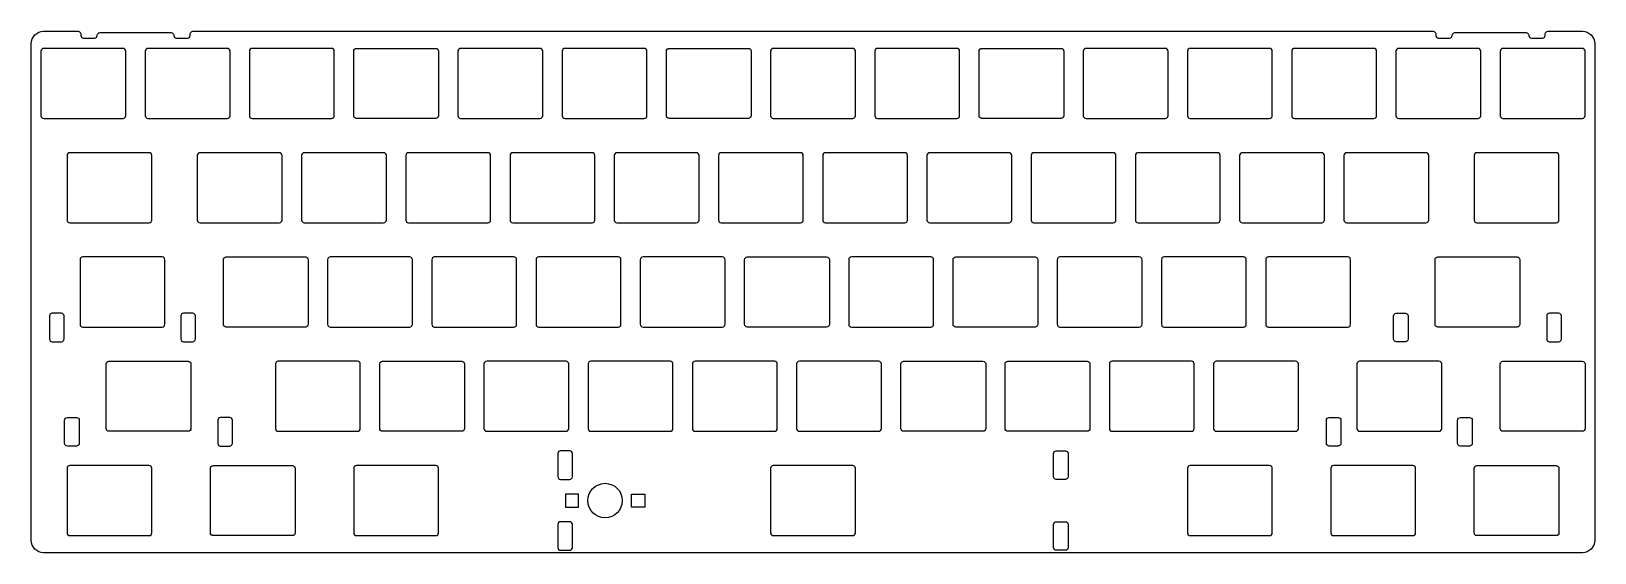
# Model space of a CAD drawing. Header units: millimetres. Extents: x -143 to 143, y -48 to 48.
import ezdxf

# ---------------------------------------------------------------- set-up
doc = ezdxf.new("R2010")
doc.units = ezdxf.units.MM
doc.layers.get('0').update_dxf_attribs({"linetype": 'CONTINUOUS'})

msp = doc.modelspace()

# ---------------------------------------------------------------- linework, layer by layer
for points in [[(142.875, 45.375), (142.875, -45.375, -0.414213562), (140.625, -47.625), (-140.625, -47.625, -0.414213562), (-142.875, -45.375), (-142.875, 45.375, -0.414213562), (-140.625, 47.625), (-134.325, 47.625, -0.414213562), (-133.825, 47.125), (-133.825, 46.875, 0.414213562), (-133.325, 46.375), (-131.325, 46.375, 0.414213562), (-130.825, 46.875, -0.414213562), (-130.325, 47.375), (-117.325, 47.375, -0.414213562), (-116.825, 46.875, 0.414213562), (-116.325, 46.375), (-114.325, 46.375, 0.414213562), (-113.825, 46.875), (-113.825, 47.125, -0.414213562), (-113.325, 47.625), (113.325, 47.625, -0.414213562), (113.825, 47.125), (113.825, 46.875, 0.414213562), (114.325, 46.375), (116.325, 46.375, 0.414213562), (116.825, 46.875, -0.414213562), (117.325, 47.375), (130.325, 47.375, -0.414213562), (130.825, 46.875, 0.414213562), (131.325, 46.375), (133.325, 46.375, 0.414213562), (133.825, 46.875), (133.825, 47.125, -0.414213562), (134.325, 47.625), (140.625, 47.625, -0.414213562)], [(-140.6, 44.5, 0.414213562), (-141.1, 44), (-141.1, 32.2, 0.414213562), (-140.6, 31.7), (-126.1, 31.7, 0.414213562), (-125.6, 32.2), (-125.6, 44, 0.414213562), (-126.1, 44.5)], [(-122.05, 32.2, 0.414213562), (-121.55, 31.7), (-107.05, 31.7, 0.414213562), (-106.55, 32.2), (-106.55, 44, 0.414213562), (-107.05, 44.5), (-121.55, 44.5, 0.414213562), (-122.05, 44)], [(-102.5, 44.5, 0.414213562), (-103, 44), (-103, 32.2, 0.414213562), (-102.5, 31.7), (-88, 31.7, 0.414213562), (-87.5, 32.2), (-87.5, 44, 0.414213562), (-88, 44.5)], [(-83.45, 44.5), (-68.95, 44.5, -0.414213562), (-68.45, 44), (-68.45, 32.2, -0.414213562), (-68.95, 31.7), (-83.45, 31.7, -0.414213562), (-83.95, 32.2), (-83.95, 44, -0.414213562)], [(-64.4, 31.7), (-49.9, 31.7, 0.414213562), (-49.4, 32.2), (-49.4, 44, 0.414213562), (-49.9, 44.5), (-64.4, 44.5, 0.414213562), (-64.9, 44), (-64.9, 32.2, 0.414213562)], [(-30.85, 31.7, 0.414213562), (-30.35, 32.2), (-30.35, 44, 0.414213562), (-30.85, 44.5), (-45.35, 44.5, 0.414213562), (-45.85, 44), (-45.85, 32.2, 0.414213562), (-45.35, 31.7)], [(-11.3, 44), (-11.3, 32.2, -0.414213562), (-11.8, 31.7), (-26.3, 31.7, -0.414213562), (-26.8, 32.2), (-26.8, 44, -0.414213562), (-26.3, 44.5), (-11.8, 44.5, -0.414213562)], [(7.75, 44, 0.414213562), (7.25, 44.5), (-7.25, 44.5, 0.414213562), (-7.75, 44), (-7.75, 32.2, 0.414213562), (-7.25, 31.7), (7.25, 31.7, 0.414213562), (7.75, 32.2)], [(26.8, 44, 0.414213562), (26.3, 44.5), (11.8, 44.5, 0.414213562), (11.3, 44), (11.3, 32.2, 0.414213562), (11.8, 31.7), (26.3, 31.7, 0.414213562), (26.8, 32.2)], [(45.85, 44), (45.85, 32.2, -0.414213562), (45.35, 31.7), (30.85, 31.7, -0.414213562), (30.35, 32.2), (30.35, 44, -0.414213562), (30.85, 44.5), (45.35, 44.5, -0.414213562)], [(64.9, 44, 0.414213562), (64.4, 44.5), (49.9, 44.5, 0.414213562), (49.4, 44), (49.4, 32.2, 0.414213562), (49.9, 31.7), (64.4, 31.7, 0.414213562), (64.9, 32.2)], [(68.95, 44.5, 0.414213562), (68.45, 44), (68.45, 32.2, 0.414213562), (68.95, 31.7), (83.45, 31.7, 0.414213562), (83.95, 32.2), (83.95, 44, 0.414213562), (83.45, 44.5)], [(88, 31.7), (102.5, 31.7, 0.414213562), (103, 32.2), (103, 44, 0.414213562), (102.5, 44.5), (88, 44.5, 0.414213562), (87.5, 44), (87.5, 32.2, 0.414213562)], [(107.05, 31.7), (121.55, 31.7, 0.414213562), (122.05, 32.2), (122.05, 44, 0.414213562), (121.55, 44.5), (107.05, 44.5, 0.414213562), (106.55, 44), (106.55, 32.2, 0.414213562)], [(125.6, 44), (125.6, 32.2, 0.414213562), (126.1, 31.7), (140.6, 31.7, 0.414213562), (141.1, 32.2), (141.1, 44, 0.414213562), (140.6, 44.5), (126.1, 44.5, 0.414213562)], [(-136.3375, 13.15, 0.414213562), (-135.8375, 12.65), (-121.3375, 12.65, 0.414213562), (-120.8375, 13.15), (-120.8375, 24.95, 0.414213562), (-121.3375, 25.45), (-135.8375, 25.45, 0.414213562), (-136.3375, 24.95)], [(-97.525, 12.65, 0.414213562), (-97.025, 13.15), (-97.025, 24.95, 0.414213562), (-97.525, 25.45), (-112.025, 25.45, 0.414213562), (-112.525, 24.95), (-112.525, 13.15, 0.414213562), (-112.025, 12.65)], [(-93.475, 13.15, 0.414213562), (-92.975, 12.65), (-78.475, 12.65, 0.414213562), (-77.975, 13.15), (-77.975, 24.95, 0.414213562), (-78.475, 25.45), (-92.975, 25.45, 0.414213562), (-93.475, 24.95)], [(-59.425, 12.65, 0.414213562), (-58.925, 13.15), (-58.925, 24.95, 0.414213562), (-59.425, 25.45), (-73.925, 25.45, 0.414213562), (-74.425, 24.95), (-74.425, 13.15, 0.414213562), (-73.925, 12.65)], [(-55.375, 13.15, 0.414213562), (-54.875, 12.65), (-40.375, 12.65, 0.414213562), (-39.875, 13.15), (-39.875, 24.95, 0.414213562), (-40.375, 25.45), (-54.875, 25.45, 0.414213562), (-55.375, 24.95)], [(-35.825, 25.45, 0.414213562), (-36.325, 24.95), (-36.325, 13.15, 0.414213562), (-35.825, 12.65), (-21.325, 12.65, 0.414213562), (-20.825, 13.15), (-20.825, 24.95, 0.414213562), (-21.325, 25.45)], [(-17.275, 24.95), (-17.275, 13.15, 0.414213562), (-16.775, 12.65), (-2.275, 12.65, 0.414213562), (-1.775, 13.15), (-1.775, 24.95, 0.414213562), (-2.275, 25.45), (-16.775, 25.45, 0.414213562)], [(1.775, 13.15, 0.414213562), (2.275, 12.65), (16.775, 12.65, 0.414213562), (17.275, 13.15), (17.275, 24.95, 0.414213562), (16.775, 25.45), (2.275, 25.45, 0.414213562), (1.775, 24.95)], [(21.325, 25.45, 0.414213562), (20.825, 24.95), (20.825, 13.15, 0.414213562), (21.325, 12.65), (35.825, 12.65, 0.414213562), (36.325, 13.15), (36.325, 24.95, 0.414213562), (35.825, 25.45)], [(39.875, 24.95), (39.875, 13.15, 0.414213562), (40.375, 12.65), (54.875, 12.65, 0.414213562), (55.375, 13.15), (55.375, 24.95, 0.414213562), (54.875, 25.45), (40.375, 25.45, 0.414213562)], [(59.425, 12.65), (73.925, 12.65, 0.414213562), (74.425, 13.15), (74.425, 24.95, 0.414213562), (73.925, 25.45), (59.425, 25.45, 0.414213562), (58.925, 24.95), (58.925, 13.15, 0.414213562)], [(78.475, 12.65), (92.975, 12.65, 0.414213562), (93.475, 13.15), (93.475, 24.95, 0.414213562), (92.975, 25.45), (78.475, 25.45, 0.414213562), (77.975, 24.95), (77.975, 13.15, 0.414213562)], [(97.525, 12.65), (112.025, 12.65, 0.414213562), (112.525, 13.15), (112.525, 24.95, 0.414213562), (112.025, 25.45), (97.525, 25.45, 0.414213562), (97.025, 24.95), (97.025, 13.15, 0.414213562)], [(135.8375, 12.65, 0.414213562), (136.3375, 13.15), (136.3375, 24.95, 0.414213562), (135.8375, 25.45), (121.3375, 25.45, 0.414213562), (120.8375, 24.95), (120.8375, 13.15, 0.414213562), (121.3375, 12.65)], [(-133.45625, 6.4, 0.414213562), (-133.95625, 5.9), (-133.95625, -5.9, 0.414213562), (-133.45625, -6.4), (-118.95625, -6.4, 0.414213562), (-118.45625, -5.9), (-118.45625, 5.9, 0.414213562), (-118.95625, 6.4)], [(-107.2625, 6.4), (-92.7625, 6.4, -0.414213562), (-92.2625, 5.9), (-92.2625, -5.9, -0.414213562), (-92.7625, -6.4), (-107.2625, -6.4, -0.414213562), (-107.7625, -5.9), (-107.7625, 5.9, -0.414213562)], [(-88.7125, 5.9), (-88.7125, -5.9, 0.414213562), (-88.2125, -6.4), (-73.7125, -6.4, 0.414213562), (-73.2125, -5.9), (-73.2125, 5.9, 0.414213562), (-73.7125, 6.4), (-88.2125, 6.4, 0.414213562)], [(-69.1625, -6.4), (-54.6625, -6.4, 0.414213562), (-54.1625, -5.9), (-54.1625, 5.9, 0.414213562), (-54.6625, 6.4), (-69.1625, 6.4, 0.414213562), (-69.6625, 5.9), (-69.6625, -5.9, 0.414213562)], [(-50.6125, -5.9, 0.414213562), (-50.1125, -6.4), (-35.6125, -6.4, 0.414213562), (-35.1125, -5.9), (-35.1125, 5.9, 0.414213562), (-35.6125, 6.4), (-50.1125, 6.4, 0.414213562), (-50.6125, 5.9)], [(-16.0625, 5.9, 0.414213562), (-16.5625, 6.4), (-31.0625, 6.4, 0.414213562), (-31.5625, 5.9), (-31.5625, -5.9, 0.414213562), (-31.0625, -6.4), (-16.5625, -6.4, 0.414213562), (-16.0625, -5.9)], [(-12.0125, 6.4), (2.4875, 6.4, -0.414213562), (2.9875, 5.9), (2.9875, -5.9, -0.414213562), (2.4875, -6.4), (-12.0125, -6.4, -0.414213562), (-12.5125, -5.9), (-12.5125, 5.9, -0.414213562)], [(22.0375, 5.9, 0.414213562), (21.5375, 6.4), (7.0375, 6.4, 0.414213562), (6.5375, 5.9), (6.5375, -5.9, 0.414213562), (7.0375, -6.4), (21.5375, -6.4, 0.414213562), (22.0375, -5.9)], [(26.0875, 6.4), (40.5875, 6.4, -0.414213562), (41.0875, 5.9), (41.0875, -5.9, -0.414213562), (40.5875, -6.4), (26.0875, -6.4, -0.414213562), (25.5875, -5.9), (25.5875, 5.9, -0.414213562)], [(45.1375, -6.4), (59.6375, -6.4, 0.414213562), (60.1375, -5.9), (60.1375, 5.9, 0.414213562), (59.6375, 6.4), (45.1375, 6.4, 0.414213562), (44.6375, 5.9), (44.6375, -5.9, 0.414213562)], [(78.6875, -6.4, 0.414213562), (79.1875, -5.9), (79.1875, 5.9, 0.414213562), (78.6875, 6.4), (64.1875, 6.4, 0.414213562), (63.6875, 5.9), (63.6875, -5.9, 0.414213562), (64.1875, -6.4)], [(83.2375, -6.4), (97.7375, -6.4, 0.414213562), (98.2375, -5.9), (98.2375, 5.9, 0.414213562), (97.7375, 6.4), (83.2375, 6.4, 0.414213562), (82.7375, 5.9), (82.7375, -5.9, 0.414213562)], [(129.19375, 5.9), (129.19375, -5.9, -0.414213562), (128.69375, -6.4), (114.19375, -6.4, -0.414213562), (113.69375, -5.9), (113.69375, 5.9, -0.414213562), (114.19375, 6.4), (128.69375, 6.4, -0.414213562)], [(-139.04125, -3.875, 0.414213562), (-139.54125, -4.375), (-139.54125, -8.585, 0.414213562), (-139.04125, -9.085), (-137.37125, -9.085, 0.414213562), (-136.87125, -8.585), (-136.87125, -4.375, 0.414213562), (-137.37125, -3.875)], [(-115.04125, -3.875, 0.414213562), (-115.54125, -4.375), (-115.54125, -8.585, 0.414213562), (-115.04125, -9.085), (-113.37125, -9.085, 0.414213562), (-112.87125, -8.585), (-112.87125, -4.375, 0.414213562), (-113.37125, -3.875)], [(106.60875, -3.875), (108.27875, -3.875, -0.414213562), (108.77875, -4.375), (108.77875, -8.585, -0.414213562), (108.27875, -9.085), (106.60875, -9.085, -0.414213562), (106.10875, -8.585), (106.10875, -4.375, -0.414213562)], [(134.60875, -3.875, 0.414213562), (134.10875, -4.375), (134.10875, -8.585, 0.414213562), (134.60875, -9.085), (136.27875, -9.085, 0.414213562), (136.77875, -8.585), (136.77875, -4.375, 0.414213562), (136.27875, -3.875)], [(-128.69375, -12.65), (-114.19375, -12.65, -0.414213562), (-113.69375, -13.15), (-113.69375, -24.95, -0.414213562), (-114.19375, -25.45), (-128.69375, -25.45, -0.414213562), (-129.19375, -24.95), (-129.19375, -13.15, -0.414213562)], [(-83.2375, -25.45, 0.414213562), (-82.7375, -24.95), (-82.7375, -13.15, 0.414213562), (-83.2375, -12.65), (-97.7375, -12.65, 0.414213562), (-98.2375, -13.15), (-98.2375, -24.95, 0.414213562), (-97.7375, -25.45)], [(-63.6875, -13.15), (-63.6875, -24.95, -0.414213562), (-64.1875, -25.45), (-78.6875, -25.45, -0.414213562), (-79.1875, -24.95), (-79.1875, -13.15, -0.414213562), (-78.6875, -12.65), (-64.1875, -12.65, -0.414213562)], [(-59.6375, -12.65, 0.414213562), (-60.1375, -13.15), (-60.1375, -24.95, 0.414213562), (-59.6375, -25.45), (-45.1375, -25.45, 0.414213562), (-44.6375, -24.95), (-44.6375, -13.15, 0.414213562), (-45.1375, -12.65)], [(-40.5875, -12.65, 0.414213562), (-41.0875, -13.15), (-41.0875, -24.95, 0.414213562), (-40.5875, -25.45), (-26.0875, -25.45, 0.414213562), (-25.5875, -24.95), (-25.5875, -13.15, 0.414213562), (-26.0875, -12.65)], [(-21.5375, -12.65, 0.414213562), (-22.0375, -13.15), (-22.0375, -24.95, 0.414213562), (-21.5375, -25.45), (-7.0375, -25.45, 0.414213562), (-6.5375, -24.95), (-6.5375, -13.15, 0.414213562), (-7.0375, -12.65)], [(12.0125, -25.45, 0.414213562), (12.5125, -24.95), (12.5125, -13.15, 0.414213562), (12.0125, -12.65), (-2.4875, -12.65, 0.414213562), (-2.9875, -13.15), (-2.9875, -24.95, 0.414213562), (-2.4875, -25.45)], [(31.5625, -13.15), (31.5625, -24.95, -0.414213562), (31.0625, -25.45), (16.5625, -25.45, -0.414213562), (16.0625, -24.95), (16.0625, -13.15, -0.414213562), (16.5625, -12.65), (31.0625, -12.65, -0.414213562)], [(50.6125, -13.15), (50.6125, -24.95, -0.414213562), (50.1125, -25.45), (35.6125, -25.45, -0.414213562), (35.1125, -24.95), (35.1125, -13.15, -0.414213562), (35.6125, -12.65), (50.1125, -12.65, -0.414213562)], [(69.1625, -25.45, 0.414213562), (69.6625, -24.95), (69.6625, -13.15, 0.414213562), (69.1625, -12.65), (54.6625, -12.65, 0.414213562), (54.1625, -13.15), (54.1625, -24.95, 0.414213562), (54.6625, -25.45)], [(88.2125, -25.45, 0.414213562), (88.7125, -24.95), (88.7125, -13.15, 0.414213562), (88.2125, -12.65), (73.7125, -12.65, 0.414213562), (73.2125, -13.15), (73.2125, -24.95, 0.414213562), (73.7125, -25.45)], [(99.40625, -13.15), (99.40625, -24.95, 0.414213562), (99.90625, -25.45), (114.40625, -25.45, 0.414213562), (114.90625, -24.95), (114.90625, -13.15, 0.414213562), (114.40625, -12.65), (99.90625, -12.65, 0.414213562)], [(141.1, -13.15), (141.1, -24.95, -0.414213562), (140.6, -25.45), (126.1, -25.45, -0.414213562), (125.6, -24.95), (125.6, -13.15, -0.414213562), (126.1, -12.65), (140.6, -12.65, -0.414213562)], [(-134.10875, -23.425), (-134.10875, -27.635, -0.414213562), (-134.60875, -28.135), (-136.27875, -28.135, -0.414213562), (-136.77875, -27.635), (-136.77875, -23.425, -0.414213562), (-136.27875, -22.925), (-134.60875, -22.925, -0.414213562)], [(-108.77875, -23.425), (-108.77875, -27.635, 0.414213562), (-108.27875, -28.135), (-106.60875, -28.135, 0.414213562), (-106.10875, -27.635), (-106.10875, -23.425, 0.414213562), (-106.60875, -22.925), (-108.27875, -22.925, 0.414213562)], [(94.32125, -22.925), (95.99125, -22.925, -0.414213562), (96.49125, -23.425), (96.49125, -27.635, -0.414213562), (95.99125, -28.135), (94.32125, -28.135, -0.414213562), (93.82125, -27.635), (93.82125, -23.425, -0.414213562)], [(118.32125, -22.925), (119.99125, -22.925, -0.414213562), (120.49125, -23.425), (120.49125, -27.635, -0.414213562), (119.99125, -28.135), (118.32125, -28.135, -0.414213562), (117.82125, -27.635), (117.82125, -23.425, -0.414213562)], [(-43.965, -29.515, 0.414213562), (-44.465, -29.015), (-46.135, -29.015, 0.414213562), (-46.635, -29.515), (-46.635, -33.725, 0.414213562), (-46.135, -34.225), (-44.465, -34.225, 0.414213562), (-43.965, -33.725)], [(44.465, -29.015), (46.135, -29.015, -0.414213562), (46.635, -29.515), (46.635, -33.725, -0.414213562), (46.135, -34.225), (44.465, -34.225, -0.414213562), (43.965, -33.725), (43.965, -29.515, -0.414213562)], [(-121.3375, -44.5, 0.414213562), (-120.8375, -44), (-120.8375, -32.2, 0.414213562), (-121.3375, -31.7), (-135.8375, -31.7, 0.414213562), (-136.3375, -32.2), (-136.3375, -44, 0.414213562), (-135.8375, -44.5)], [(-109.64375, -31.7), (-95.14375, -31.7, -0.414213562), (-94.64375, -32.2), (-94.64375, -44, -0.414213562), (-95.14375, -44.5), (-109.64375, -44.5, -0.414213562), (-110.14375, -44), (-110.14375, -32.2, -0.414213562)], [(-83.45, -31.7, 0.414213562), (-83.95, -32.2), (-83.95, -44, 0.414213562), (-83.45, -44.5), (-68.95, -44.5, 0.414213562), (-68.45, -44), (-68.45, -32.2, 0.414213562), (-68.95, -31.7)], [(7.25, -44.5, 0.414213562), (7.75, -44), (7.75, -32.2, 0.414213562), (7.25, -31.7), (-7.25, -31.7, 0.414213562), (-7.75, -32.2), (-7.75, -44, 0.414213562), (-7.25, -44.5)], [(68.45, -44, 0.414213562), (68.95, -44.5), (83.45, -44.5, 0.414213562), (83.95, -44), (83.95, -32.2, 0.414213562), (83.45, -31.7), (68.95, -31.7, 0.414213562), (68.45, -32.2)], [(110.14375, -32.2, 0.414213562), (109.64375, -31.7), (95.14375, -31.7, 0.414213562), (94.64375, -32.2), (94.64375, -44, 0.414213562), (95.14375, -44.5), (109.64375, -44.5, 0.414213562), (110.14375, -44)], [(136.3375, -32.2), (136.3375, -44, -0.414213562), (135.8375, -44.5), (121.3375, -44.5, -0.414213562), (120.8375, -44), (120.8375, -32.2, -0.414213562), (121.3375, -31.7), (135.8375, -31.7, -0.414213562)], [(-46.635, -42.475), (-46.635, -46.685, 0.414213562), (-46.135, -47.185), (-44.465, -47.185, 0.414213562), (-43.965, -46.685), (-43.965, -42.475, 0.414213562), (-44.465, -41.975), (-46.135, -41.975, 0.414213562)], [(44.465, -41.975), (46.135, -41.975, -0.414213562), (46.635, -42.475), (46.635, -46.685, -0.414213562), (46.135, -47.185), (44.465, -47.185, -0.414213562), (43.965, -46.685), (43.965, -42.475, -0.414213562)]]:
    msp.add_lwpolyline(points, format="xyb", close=True)
for points in [[(-42.85, -39.3), (-42.85, -36.9), (-45.25, -36.9), (-45.25, -39.3)], [(-30.75, -39.3), (-33.15, -39.3), (-33.15, -36.9), (-30.75, -36.9)]]:
    msp.add_lwpolyline(points, close=True)
msp.add_circle((-38, -38.1), 3.15)

doc.saveas('drawing.dxf')
